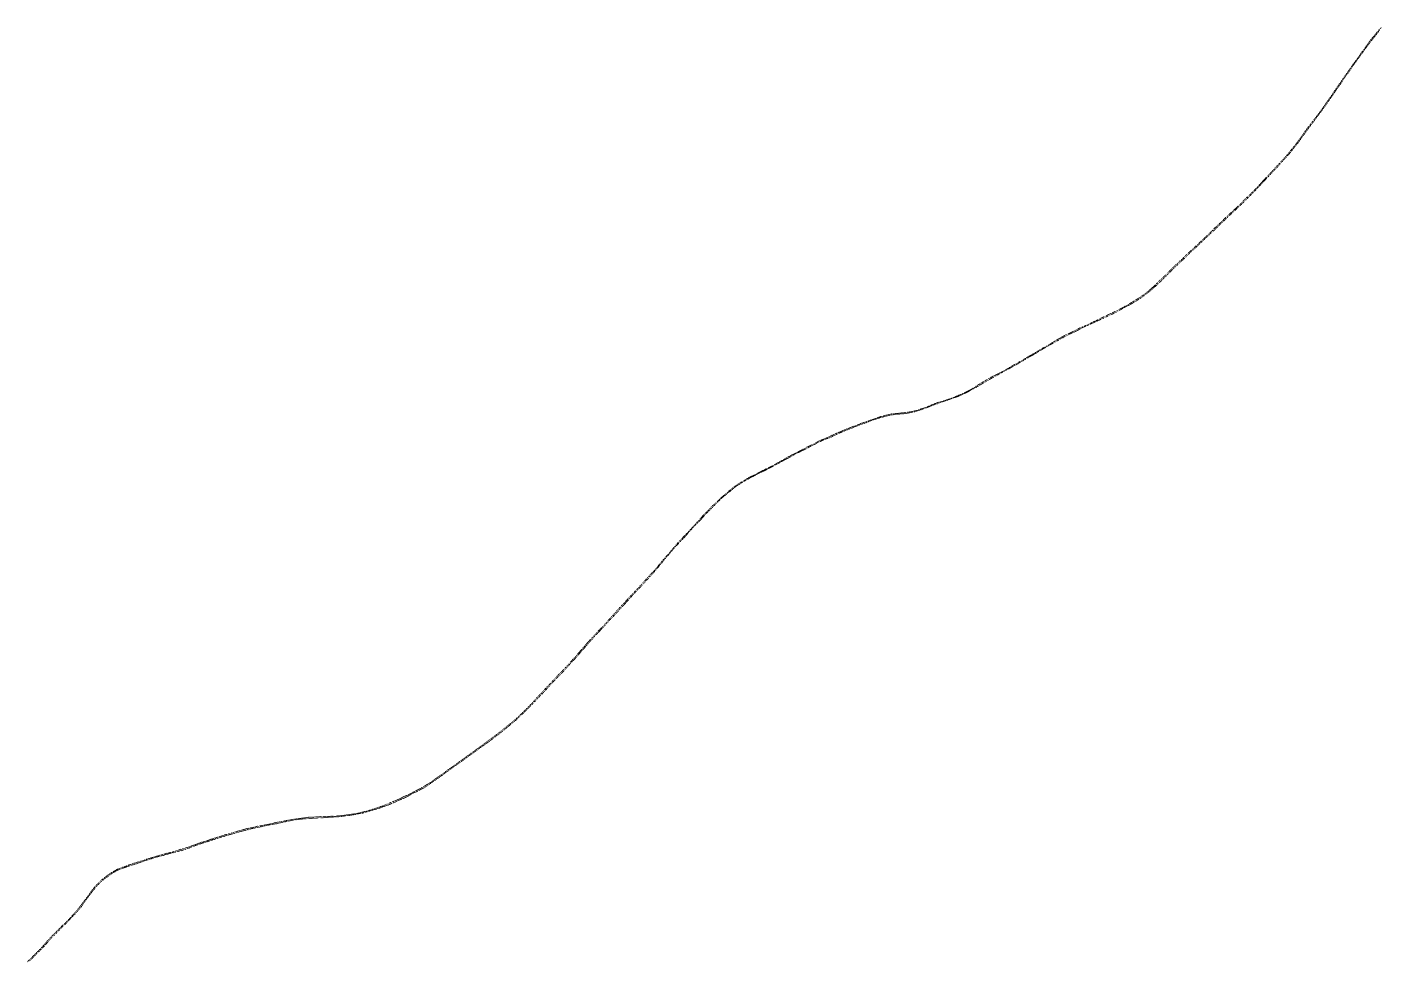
# Model space of a CAD drawing. Extents: x 682410 to 689460, y 7661803 to 7669124.
# Drawn here: x 682949 to 684830, y 7666575 to 7667875 of the extents above; entities that cross this region are included whole.
import ezdxf

# ---------------------------------------------------------------- set-up
doc = ezdxf.new("R2010")
doc.units = 0
doc.header["$MEASUREMENT"] = 0
doc.linetypes.add('DOT', pattern=[0.25, 0, -0.25])
doc.layers.add('02 TOE_Line', color=1, linetype='DOT', lineweight=20)

msp = doc.modelspace()

# ---------------------------------------------------------------- linework, layer by layer
at = {"layer": '02 TOE_Line'}
for points in [[(682948.9, 7666573.5, 4355), (682954, 7666578.5, 4355.9), (682959.1, 7666583.5, 4356.8), (682965.1, 7666589.5, 4357.7), (682970.9, 7666595.5, 4358.9), (682976.3, 7666602, 4359.8), (682981.6, 7666608, 4360.6), (682987.2, 7666613.5, 4361.3), (682992.6, 7666619, 4362), (682998.2, 7666624.5, 4362.7), (683003.8, 7666629.5, 4363.5), (683009.2, 7666635, 4364.1), (683014.4, 7666641, 4364.9), (683019.6, 7666647, 4365.7), (683024.6, 7666653.5, 4366.4), (683029.6, 7666660, 4367), (683034.4, 7666666.5, 4367.7), (683039.4, 7666673.5, 4368.1), (683044.8, 7666680, 4368.5), (683050.5, 7666686, 4368.7), (683056.6, 7666691, 4369), (683063.4, 7666696, 4369.2), (683069.6, 7666700, 4369.4), (683076.3, 7666703.5, 4369.7), (683083.6, 7666706, 4370.1), (683091.4, 7666709, 4370.6), (683099.3, 7666711.5, 4371), (683107.6, 7666714, 4371.6), (683116, 7666717, 4372.2), (683124.5, 7666719.5, 4372.9), (683133.2, 7666722, 4373.6), (683141.9, 7666724.5, 4374.3), (683150.2, 7666726.5, 4375), (683158.4, 7666729, 4375.6), (683166.6, 7666731.5, 4376.1), (683174.7, 7666734, 4376.5), (683182.9, 7666737, 4376.9), (683191.2, 7666740, 4377.3), (683199.6, 7666742.5, 4377.6), (683208.1, 7666745.5, 4377.9), (683216.2, 7666748, 4378.2), (683223.9, 7666750.5, 4378.3), (683231.6, 7666752.5, 4378.3), (683239.1, 7666755, 4378.3), (683246.5, 7666757, 4378.4), (683253.9, 7666759, 4378.3), (683261.6, 7666760.5, 4378.4), (683269.4, 7666762.5, 4378.3), (683277.6, 7666764, 4378.3), (683285.8, 7666765.5, 4378.3), (683294, 7666767.5, 4378.1), (683302.1, 7666769, 4377.9), (683309.9, 7666770.5, 4377.8), (683317.6, 7666772, 4377.5), (683325.3, 7666773, 4377.2), (683332.9, 7666774, 4376.9), (683340.7, 7666775, 4376.5), (683348.8, 7666775.5, 4375.9), (683356.9, 7666776, 4375.3), (683365.2, 7666776, 4374.7), (683373.6, 7666776.5, 4374), (683382.4, 7666777, 4373.3), (683391.4, 7666778, 4372.7), (683398.4, 7666779, 4372.3), (683405.6, 7666780, 4371.8), (683412.9, 7666781.5, 4371.5), (683420.4, 7666783.5, 4371.4), (683427.8, 7666785.5, 4371.4), (683435.3, 7666788, 4371.4), (683442.9, 7666790.5, 4371.3), (683450.4, 7666793.5, 4371.2), (683458.2, 7666797, 4371.1), (683465.9, 7666800, 4371), (683473.8, 7666804, 4371.1), (683481.6, 7666807.5, 4371.3), (683489.3, 7666811.5, 4371.5), (683496.9, 7666815.5, 4371.7), (683504.5, 7666820, 4371.9), (683511.9, 7666824.5, 4372.1), (683519.1, 7666830, 4372.1), (683526.4, 7666835, 4372), (683533.8, 7666840.5, 4372.1), (683541.1, 7666845.5, 4372.1), (683548.6, 7666851, 4372.1), (683556.2, 7666856.5, 4372.2), (683563.8, 7666862, 4372.3), (683571.4, 7666867.5, 4372.4), (683579, 7666873, 4372.6), (683586.7, 7666878.5, 4372.9), (683594.4, 7666884.5, 4373.2), (683602.1, 7666890, 4373.5), (683609.6, 7666896, 4373.9), (683617.1, 7666902, 4374.4), (683624.4, 7666908, 4375), (683631.4, 7666914, 4375.5), (683638.3, 7666920.5, 4376.1), (683644.8, 7666927, 4376.8), (683651.1, 7666933.5, 4377.4), (683657.3, 7666940.5, 4378.2), (683663.6, 7666947, 4378.9), (683669.6, 7666953.5, 4379.6), (683675.6, 7666960, 4380.4), (683681.5, 7666966, 4381.1), (683687.4, 7666972.5, 4381.8), (683693.2, 7666978.5, 4382.5), (683699.1, 7666984.5, 4383.2), (683704.6, 7666990.5, 4384), (683710, 7666996.5, 4384.7), (683715.3, 7667002.5, 4385.3), (683720.5, 7667008.5, 4385.8), (683725.7, 7667014.5, 4386.5), (683731, 7667020.5, 4387), (683736.3, 7667026, 4387.7), (683741.6, 7667032, 4388.4), (683746.8, 7667037.5, 4389.1), (683752, 7667043, 4389.9), (683757, 7667048.5, 4390.6), (683762, 7667054, 4391.3), (683766.9, 7667059.5, 4392), (683771.8, 7667065, 4392.7), (683776.6, 7667070, 4393.2), (683781.4, 7667075, 4393.9), (683786.1, 7667080.5, 4394.5), (683792.4, 7667087, 4395.3), (683798.7, 7667093.5, 4396), (683804.9, 7667100.5, 4396.8), (683810.9, 7667107, 4397.6), (683816.8, 7667113.5, 4398.4), (683822.6, 7667119.5, 4399.2), (683828, 7667126, 4400), (683833.2, 7667132.5, 4400.8), (683838.4, 7667138.5, 4401.5), (683843.6, 7667144, 4402.3), (683848.3, 7667150, 4403.1), (683853, 7667155.5, 4403.8), (683857.8, 7667160.5, 4404.4), (683863.8, 7667167, 4405.1), (683869.6, 7667173, 4405.9), (683875.1, 7667179, 4406.5), (683880.4, 7667185, 4407.2), (683885.9, 7667191, 4407.7), (683891.4, 7667197, 4408.1), (683896.9, 7667202.5, 4408.7), (683902.4, 7667208.5, 4409.2), (683908.1, 7667213.5, 4409.7), (683913.8, 7667219, 4410.3), (683919.6, 7667224, 4410.8), (683925.3, 7667229, 4411.3), (683931.4, 7667234, 4411.6), (683937.8, 7667238.5, 4412), (683944.4, 7667242.5, 4412.6), (683950.9, 7667246.5, 4413.1), (683957.6, 7667250, 4413.6), (683964.6, 7667253.5, 4414.2), (683972, 7667257.5, 4414.8), (683979.7, 7667261, 4415.5), (683987.5, 7667265, 4416.2), (683993.8, 7667268.5, 4416.8), (684000.2, 7667272, 4417.5), (684006.7, 7667276, 4418.1), (684013.4, 7667279.5, 4418.7), (684020.3, 7667283, 4419.4), (684027.3, 7667286.5, 4420), (684034.4, 7667290.5, 4420.6), (684041.8, 7667294, 4421.2), (684049.4, 7667298, 4421.7), (684057.3, 7667301.5, 4422.2), (684065.4, 7667305, 4422.8), (684073.8, 7667309, 4423.3), (684080.1, 7667311.5, 4423.7), (684086.7, 7667314.5, 4424.2), (684093.2, 7667317, 4424.6), (684101.7, 7667320, 4425), (684110.2, 7667323.5, 4425.5), (684118.9, 7667326.5, 4425.9), (684127.7, 7667329.5, 4426.2), (684134.3, 7667332, 4426.5), (684143, 7667334.5, 4426.7), (684152.1, 7667336.5, 4427), (684159.1, 7667337, 4427.2), (684166.1, 7667338, 4427.4), (684173.2, 7667338.5, 4427.7), (684180.3, 7667340, 4427.9), (684187.5, 7667341.5, 4428.1), (684194.6, 7667344, 4428.2), (684201.8, 7667346.5, 4428.4), (684209, 7667349.5, 4428.6), (684216.4, 7667352.5, 4428.8), (684223.8, 7667354.5, 4429.1), (684231.1, 7667357, 4429.4), (684238.4, 7667359.5, 4429.8), (684245.4, 7667362.5, 4430.2), (684252.4, 7667365.5, 4430.5), (684259.2, 7667369, 4430.9), (684265.8, 7667372.5, 4431.2), (684272.4, 7667377, 4431.4), (684279.1, 7667381, 4431.7), (684285.9, 7667385, 4432), (684293, 7667389, 4432.4), (684300.1, 7667392.5, 4432.9), (684307.1, 7667396, 4433.4), (684314.1, 7667400, 4433.9), (684320.9, 7667404, 4434.2), (684328, 7667408, 4434.5), (684335.2, 7667412, 4434.6), (684342.4, 7667416.5, 4434.7), (684349.7, 7667420.5, 4434.8), (684357.1, 7667425, 4434.9), (684364.6, 7667429.5, 4435), (684371.9, 7667433.5, 4435.2), (684379.1, 7667438, 4435.4), (684386.2, 7667442, 4435.8), (684393.3, 7667446, 4436.2), (684400.5, 7667449.5, 4436.6), (684407.7, 7667453, 4436.9), (684414.8, 7667456.5, 4437.3), (684421.9, 7667459.5, 4437.6), (684428.8, 7667463, 4437.8), (684435.4, 7667466, 4437.9), (684441.9, 7667469, 4437.9), (684465.7, 7667480.5, 4438.6), (684473.5, 7667484.5, 4438.8), (684481.5, 7667489, 4439), (684489.5, 7667494, 4439.2), (684495.6, 7667497.5, 4439.4), (684501.6, 7667501.5, 4439.5), (684507.5, 7667506, 4439.4), (684513.3, 7667511, 4439.3), (684518.9, 7667516, 4439.1), (684524.3, 7667521.5, 4438.9), (684529.7, 7667526.5, 4438.7), (684534.9, 7667531.5, 4438.5), (684540.1, 7667537, 4438.2), (684545.5, 7667542.5, 4437.9), (684551.1, 7667547.5, 4437.6), (684557, 7667553, 4437.3), (684563.1, 7667559, 4436.9), (684569.2, 7667564.5, 4436.4), (684575.7, 7667570.5, 4435.9), (684582.1, 7667576.5, 4435.4), (684588.4, 7667582.5, 4434.8), (684594.8, 7667588.5, 4434.3), (684601.1, 7667595, 4433.7), (684607.6, 7667601, 4433), (684614.4, 7667607.5, 4432.3), (684621.3, 7667614, 4431.5), (684628.4, 7667620.5, 4430.6), (684635.6, 7667627, 4429.8), (684642.8, 7667634.5, 4429), (684650, 7667641.5, 4428.4), (684657.2, 7667648.5, 4428), (684664.4, 7667656, 4427.7), (684671.6, 7667664, 4427.7), (684676.4, 7667669, 4427.7), (684681.1, 7667674, 4428), (684685.9, 7667679.5, 4428.2), (684690.7, 7667684.5, 4428.5), (684695.4, 7667689.5, 4428.8), (684702.4, 7667697.5, 4429.3), (684709.1, 7667705.5, 4429.9), (684715.5, 7667713.5, 4430.4), (684721.5, 7667721.5, 4430.9), (684727.3, 7667730, 4431.4), (684733.2, 7667738, 4432), (684739.3, 7667746, 4432.6), (684745.4, 7667753.5, 4433.2), (684751.2, 7667761.5, 4434), (684756.8, 7667769.5, 4434.8), (684762.1, 7667777, 4435.6), (684767.2, 7667784.5, 4436.6), (684772.2, 7667792, 4437.6), (684777.2, 7667799, 4438.6), (684781.9, 7667806, 4439.6), (684786.6, 7667812.5, 4440.6), (684790.9, 7667819, 4441.7), (684795.4, 7667825, 4442.7), (684799.6, 7667830.5, 4443.8), (684804.7, 7667838, 4444.9), (684809.6, 7667844.5, 4446), (684814.1, 7667851, 4447), (684818.5, 7667857, 4447.7), (684823.6, 7667863, 4448.5), (684828.2, 7667869, 4448.8), (684833.7, 7667875, 4448.9)], [(684830.9, 7667870.5, 4448.8), (684826.2, 7667864.5, 4448.6), (684821.2, 7667858, 4448), (684816, 7667851.5, 4447), (684811.5, 7667845.5, 4446.2), (684806.8, 7667839, 4445.1), (684801.8, 7667832, 4444), (684796.6, 7667825, 4442.7), (684792.5, 7667819, 4441.7), (684788.4, 7667813, 4440.8), (684784.3, 7667807.5, 4439.9), (684780.2, 7667801.5, 4438.9), (684776.1, 7667795, 4438), (684771.9, 7667789.5, 4437.2), (684767.8, 7667783.5, 4436.5), (684763.8, 7667777.5, 4435.7), (684758.5, 7667770, 4434.8), (684753.3, 7667762.5, 4434.1), (684747.8, 7667755, 4433.5), (684742.4, 7667748, 4432.8), (684736.9, 7667740.5, 4432.2), (684731.5, 7667733.5, 4431.7), (684726.1, 7667726, 4431.2), (684721.9, 7667720, 4430.8), (684717.6, 7667714, 4430.4), (684713.1, 7667708.5, 4430.1), (684708.5, 7667702.5, 4429.8), (684703.8, 7667697, 4429.4), (684698.8, 7667691.5, 4429), (684693.8, 7667686, 4428.7), (684688.6, 7667680, 4428.3), (684683.1, 7667674.5, 4428), (684677.8, 7667668.5, 4427.8), (684672.4, 7667663, 4427.7), (684666.9, 7667657, 4427.7), (684661.2, 7667651, 4427.8), (684655.4, 7667645, 4428.2), (684649.6, 7667639, 4428.6), (684643.8, 7667633.5, 4429), (684637.9, 7667627.5, 4429.6), (684632, 7667622, 4430.3), (684626.1, 7667616.5, 4431), (684620.3, 7667611, 4431.6), (684614.4, 7667605.5, 4432.3), (684608.6, 7667600, 4432.9), (684603.1, 7667594.5, 4433.5), (684597.4, 7667589, 4434.1), (684591.8, 7667584, 4434.5), (684586.1, 7667578.5, 4435), (684580.4, 7667573, 4435.5), (684574.7, 7667567.5, 4436), (684569, 7667562.5, 4436.5), (684563.3, 7667557, 4437), (684557.6, 7667551.5, 4437.4), (684552.2, 7667546.5, 4437.6), (684547.1, 7667541.5, 4437.9), (684540.5, 7667535, 4438.2), (684533.9, 7667528.5, 4438.6), (684527.5, 7667522, 4438.9), (684520.9, 7667516, 4439.1), (684514.4, 7667510, 4439.3), (684507.7, 7667504.5, 4439.5), (684500.5, 7667499, 4439.5), (684492.8, 7667494, 4439.3), (684485, 7667489.5, 4439.1), (684477.3, 7667485.5, 4438.9), (684469.8, 7667481, 4438.8), (684462.2, 7667477, 4438.6), (684454.8, 7667473.5, 4438.3), (684447.3, 7667470, 4438), (684439.6, 7667466.5, 4437.9), (684431.9, 7667463, 4437.8), (684424.2, 7667459.5, 4437.6), (684416.6, 7667456, 4437.4), (684408.8, 7667452, 4437), (684400.9, 7667448, 4436.5), (684392.9, 7667444, 4436.1), (684384.7, 7667439.5, 4435.7), (684376.6, 7667435, 4435.3), (684370.5, 7667431.5, 4435.1), (684364.4, 7667428, 4434.9), (684358.3, 7667424.5, 4434.8), (684350.4, 7667419.5, 4434.8), (684342.9, 7667415.5, 4434.7), (684335.7, 7667411, 4434.5), (684328.7, 7667407, 4434.4), (684321.7, 7667403, 4434.2), (684314.6, 7667399, 4433.9), (684307.1, 7667395, 4433.3), (684299.1, 7667390.5, 4432.8), (684291, 7667386, 4432.2), (684283, 7667381.5, 4431.8), (684275.4, 7667377, 4431.5), (684267.9, 7667372.5, 4431.3), (684260.4, 7667368.5, 4431), (684252.6, 7667364.5, 4430.4), (684244.6, 7667361, 4430), (684236.2, 7667358, 4429.6), (684227.8, 7667355, 4429.2), (684219.2, 7667352, 4428.8), (684210.5, 7667349, 4428.6), (684203.9, 7667346.5, 4428.5), (684197.1, 7667344, 4428.3), (684190.4, 7667341.5, 4428.1), (684183.6, 7667339.5, 4427.9), (684174.6, 7667337.5, 4427.7), (684165.6, 7667336.5, 4427.4), (684157, 7667336, 4427.2), (684148.7, 7667334.5, 4426.9), (684140.4, 7667332.5, 4426.6), (684131.8, 7667330, 4426.3), (684123.1, 7667327, 4425.9), (684114.3, 7667323.5, 4425.6), (684105.8, 7667320.5, 4425.2), (684097.4, 7667317, 4424.7), (684089.2, 7667314, 4424.3), (684081.1, 7667310.5, 4423.8), (684073.3, 7667307, 4423.2), (684065.6, 7667303.5, 4422.7), (684057.8, 7667300.5, 4422.2), (684050.4, 7667297, 4421.7), (684043.1, 7667293.5, 4421.2), (684036, 7667289.5, 4420.6), (684028.9, 7667286, 4420), (684021.8, 7667282.5, 4419.4), (684014.8, 7667279, 4418.7), (684007.8, 7667275, 4418.2), (684001.1, 7667271.5, 4417.5), (683994.4, 7667267.5, 4416.8), (683987.7, 7667264, 4416.2), (683980.8, 7667260.5, 4415.5), (683973.8, 7667257, 4414.9), (683966.5, 7667253.5, 4414.3), (683958.9, 7667249.5, 4413.7), (683951.4, 7667245.5, 4413), (683943.9, 7667241, 4412.4), (683936.9, 7667236.5, 4411.9), (683930.3, 7667231.5, 4411.5), (683924.4, 7667226.5, 4411), (683918.8, 7667222, 4410.6), (683913.4, 7667217, 4410.1), (683908.2, 7667212, 4409.6), (683902.1, 7667206, 4409), (683896, 7667200, 4408.4), (683890.9, 7667194.5, 4408), (683885.6, 7667188.5, 4407.5), (683880, 7667183, 4407), (683874.4, 7667177, 4406.3), (683868.6, 7667170.5, 4405.6), (683862.9, 7667164, 4404.8), (683857.1, 7667158, 4404.1), (683851.5, 7667152, 4403.4), (683846.2, 7667146, 4402.5), (683841.2, 7667140, 4401.8), (683836.3, 7667134.5, 4401.1), (683831.7, 7667128.5, 4400.4), (683826.9, 7667123, 4399.7), (683821.8, 7667117, 4399), (683816.6, 7667111, 4398.2), (683811.4, 7667105.5, 4397.5), (683806.2, 7667099.5, 4396.7), (683800.9, 7667094, 4396.1), (683795.3, 7667088, 4395.5), (683789.6, 7667082, 4394.8), (683783.8, 7667075.5, 4394), (683777.9, 7667069, 4393.2), (683772, 7667062.5, 4392.4), (683765.9, 7667056, 4391.6), (683759.8, 7667049.5, 4390.8), (683753.4, 7667042.5, 4389.9), (683748.5, 7667037.5, 4389.2), (683743.7, 7667032, 4388.5), (683738.8, 7667027, 4387.8), (683732.6, 7667020, 4387), (683726.5, 7667013, 4386.4), (683720.6, 7667006.5, 4385.7), (683714.7, 7666999.5, 4385.2), (683708.8, 7666993, 4384.5), (683702.7, 7666986.5, 4383.6), (683696.4, 7666979.5, 4382.8), (683690.2, 7666973, 4382), (683683.9, 7666966.5, 4381.3), (683677.6, 7666960, 4380.5), (683672.7, 7666954.5, 4379.9), (683667.6, 7666949, 4379.3), (683662.5, 7666943.5, 4378.7), (683657.2, 7666938, 4378.1), (683651.8, 7666932.5, 4377.5), (683646.4, 7666927, 4376.9), (683640.9, 7666921.5, 4376.3), (683635.3, 7666916, 4375.8), (683629.4, 7666910.5, 4375.3), (683623.5, 7666905.5, 4374.8), (683617.4, 7666900.5, 4374.4), (683611.4, 7666895.5, 4374), (683605.1, 7666890.5, 4373.6), (683598.8, 7666886, 4373.3), (683592.6, 7666881, 4373), (683586.3, 7666876.5, 4372.9), (683579.9, 7666872, 4372.6), (683573.6, 7666867.5, 4372.4), (683567.4, 7666863, 4372.4), (683561.2, 7666858.5, 4372.2), (683555.1, 7666854, 4372.1), (683548.9, 7666849.5, 4372.1), (683542.8, 7666845.5, 4372.1), (683536.9, 7666841, 4372), (683531.2, 7666837, 4372.1), (683523.8, 7666831.5, 4372.1), (683516.6, 7666826.5, 4372.1), (683509.5, 7666821.5, 4372), (683501.9, 7666816.5, 4371.9), (683493.8, 7666812, 4371.6), (683487.3, 7666809, 4371.5), (683480.6, 7666805.5, 4371.4), (683473.8, 7666802, 4371.2), (683467, 7666799, 4371.1), (683460.2, 7666796, 4371.2), (683453.5, 7666793, 4371.2), (683446.8, 7666790.5, 4371.3), (683440, 7666788, 4371.4), (683433.3, 7666786, 4371.4), (683424.4, 7666783.5, 4371.4), (683415.9, 7666781, 4371.4), (683407.8, 7666779.5, 4371.7), (683399.9, 7666778, 4372.2), (683391.9, 7666777, 4372.7), (683383.9, 7666776, 4373.2), (683375.9, 7666775.5, 4373.8), (683368.1, 7666775, 4374.5), (683360.4, 7666774.5, 4375.1), (683352.8, 7666774, 4375.7), (683345.1, 7666773.5, 4376.2), (683337.5, 7666773, 4376.7), (683329.8, 7666772.5, 4377.2), (683322.1, 7666771.5, 4377.4), (683314.2, 7666770, 4377.7), (683306.2, 7666768.5, 4377.9), (683297.9, 7666766.5, 4378), (683289.5, 7666765, 4378.2), (683281.1, 7666763.5, 4378.3), (683272.9, 7666761.5, 4378.4), (683265, 7666760, 4378.4), (683257.1, 7666758, 4378.4), (683249.2, 7666756, 4378.4), (683241.4, 7666754, 4378.5), (683233.7, 7666751.5, 4378.4), (683226, 7666749.5, 4378.3), (683218.1, 7666747, 4378.3), (683210.3, 7666744.5, 4378.1), (683202.4, 7666742, 4377.8), (683194.6, 7666739.5, 4377.5), (683186.7, 7666737, 4377.2), (683178.9, 7666734, 4376.8), (683170.9, 7666731, 4376.3), (683162.9, 7666728.5, 4375.9), (683154.8, 7666726.5, 4375.3), (683146.7, 7666724.5, 4374.7), (683138.6, 7666722, 4374), (683130.4, 7666720, 4373.3), (683122.3, 7666717.5, 4372.7), (683114.2, 7666715, 4372.1), (683106.1, 7666712, 4371.5), (683098.1, 7666709.5, 4371), (683090.3, 7666707, 4370.5), (683083, 7666704.5, 4370.1), (683076.3, 7666702, 4369.7), (683068.7, 7666698, 4369.4), (683061.6, 7666693, 4369.2), (683054.9, 7666688, 4368.9), (683049.6, 7666683, 4368.7), (683044.8, 7666678, 4368.4), (683039.5, 7666671.5, 4368), (683034.6, 7666665, 4367.6), (683029.8, 7666658.5, 4366.9), (683025.2, 7666651.5, 4366.3), (683020.2, 7666645.5, 4365.5), (683014.9, 7666639.5, 4364.7), (683009.5, 7666634, 4364.1), (683003.8, 7666628, 4363.4), (682998.1, 7666622.5, 4362.5), (682993.2, 7666617.5, 4361.9), (682988.2, 7666612.5, 4361.3), (682982.7, 7666607, 4360.5), (682977.9, 7666601.5, 4359.8), (682972.7, 7666595.5, 4359), (682967.1, 7666590, 4358), (682961.6, 7666584.5, 4357), (682956.4, 7666579, 4356.2), (682951.1, 7666574, 4355.2)]]:
    msp.add_polyline3d(points, dxfattribs=at)

doc.saveas('drawing.dxf')
